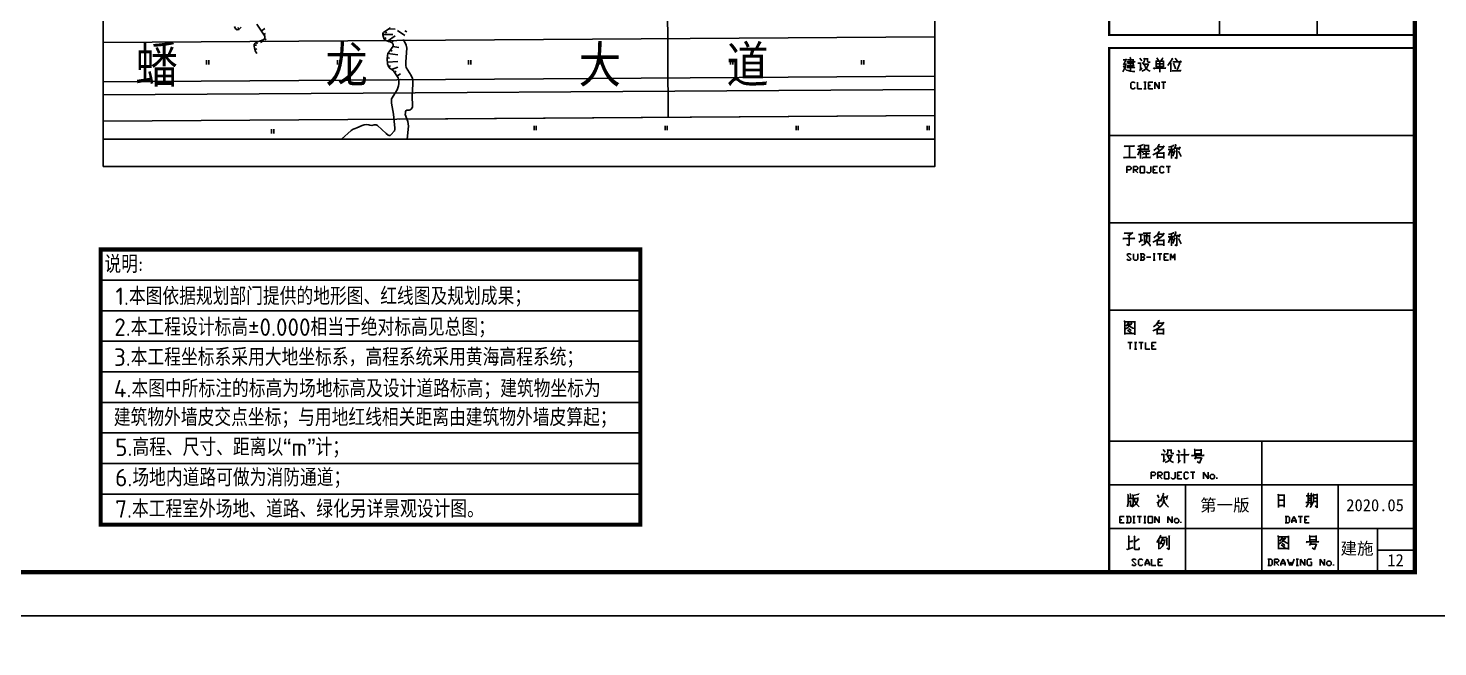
# Model space of a CAD drawing. Extents: x 5412679 to 5683609, y 301830 to 763830.
# Drawn here: x 5454221 to 5486504, y 679118 to 693284 of the extents above; entities that cross this region are included whole.
import ezdxf

# ---------------------------------------------------------------- set-up
doc = ezdxf.new("R2010")
doc.units = 0
doc.header["$LTSCALE"] = 1000
doc.header["$MEASUREMENT"] = 0
for name, color, linetype in [('$dl$', 255, 'Continuous'), ('1-新建道路', 30, 'Continuous'), ('AXIS', 3, 'Continuous'), ('DMTZ', 3, 'Continuous'), ('DXT', 252, 'Continuous'), ('GH1', 7, 'Continuous'), ('JZD', 1, 'Continuous'), ('PUB_TEXT', 7, 'Continuous'), ('PUB_TITLE', 4, 'Continuous'), ('ZBTZ', 3, 'Continuous'), ('图框', 7, 'Continuous'), ('轮廓', 3, 'Continuous')]:
    doc.layers.add(name, color=color, linetype=linetype)
doc.styles.add('H1', font='', dxfattribs={"width": 1.2})
doc.styles.add('TSSD_REIN', font='TSSDENG', dxfattribs={"width": 0.8, "bigfont": 'TSSDCHN'})
doc.styles.add('图签2', font='simhei.ttf', dxfattribs={"height": 1000})
doc.styles.get('H1').set_extended_font_data('SimSun')
doc.linetypes.add('10411', pattern='A,2,[150,AAA.SHX,S=1,R=0,X=0,Y=1],2,[151,AAA.SHX,S=1,R=0,X=0,Y=3],1e-11', length=4)

# ---------------------------------------------------------------- blocks, each defined once
blk = doc.blocks.new('sdg456sdhfdgh')
at = {"layer": 'PUB_TITLE'}
for p, q in [((3125733, 779521), (3125733, 772541)), ((3127970, 779521), (3127970, 772541)), ((3123530, 771952), (3123583, 771952)), ((3123600, 771973), (3123534, 771833)), ((3123607, 771903), (3123803, 771903)), ((3123628, 771948), (3123754, 771948)), ((3123681, 772008), (3123705, 771990)), ((3123691, 771997), (3123691, 771693)), ((3123705, 771990), (3123691, 771997)), ((3123754, 771969), (3123754, 771847)), ((3123754, 771948), (3123754, 771969)), ((3123789, 771917), (3123779, 771903)), ((3123803, 771903), (3123789, 771917)), ((3123908, 771990), (3123954, 771927)), ((3124010, 771913), (3123996, 771889)), ((3123999, 771990), (3124010, 771973)), ((3124010, 771973), (3124013, 771941)), ((3124013, 771941), (3124010, 771913)), ((3124013, 771973), (3124087, 771973)), ((3124087, 771990), (3124087, 771917)), ((3124087, 771973), (3124087, 771990)), ((3124087, 771917), (3124094, 771903)), ((3124094, 771903), (3124108, 771896)), ((3124108, 771896), (3124146, 771896)), ((3124272, 771938), (3124283, 771927)), ((3124283, 771927), (3124283, 771787)), ((3124290, 771920), (3124451, 771920)), ((3124300, 771994), (3124335, 771934)), ((3124367, 771917), (3124367, 771668)), ((3124433, 771987), (3124388, 771927)), ((3124426, 771997), (3124433, 771987)), ((3124451, 771931), (3124451, 771791)), ((3124650, 771969), (3124552, 771819)), ((3124640, 771987), (3124664, 771962)), ((3124664, 771962), (3124650, 771969)), ((3124664, 771903), (3124860, 771903)), ((3124717, 771987), (3124762, 771931)), ((3124769, 771941), (3124748, 771920)), ((3124762, 771931), (3124769, 771941)), ((3124843, 771924), (3124825, 771910)), ((3124860, 771903), (3124843, 771924)), ((3123544, 771721), (3123516, 771679)), ((3123534, 771833), (3123548, 771847)), ((3123537, 771812), (3123551, 771791)), ((3123558, 771749), (3123544, 771721)), ((3123548, 771847), (3123590, 771847)), ((3123551, 771791), (3123558, 771766)), ((3123569, 771777), (3123558, 771749)), ((3123558, 771766), (3123576, 771742)), ((3123579, 771801), (3123569, 771777)), ((3123576, 771742), (3123604, 771717)), ((3123586, 771826), (3123579, 771801)), ((3123590, 771864), (3123586, 771826)), ((3123590, 771847), (3123590, 771864)), ((3123604, 771717), (3123639, 771703)), ((3123607, 771773), (3123793, 771773)), ((3123621, 771815), (3123765, 771815)), ((3123754, 771864), (3123625, 771864)), ((3123639, 771703), (3123688, 771689)), ((3123688, 771689), (3123740, 771682)), ((3123740, 771682), (3123793, 771682)), ((3123761, 771829), (3123751, 771819)), ((3123754, 771847), (3123754, 771864)), ((3123768, 771819), (3123761, 771833)), ((3123765, 771833), (3123761, 771829)), ((3123782, 771791), (3123761, 771773)), ((3123765, 771815), (3123765, 771833)), ((3123793, 771773), (3123782, 771791)), ((3123863, 771875), (3123922, 771875)), ((3123901, 771707), (3123961, 771756)), ((3123922, 771728), (3123901, 771707)), ((3123922, 771885), (3123922, 771728)), ((3123922, 771875), (3123922, 771885)), ((3124006, 771714), (3123954, 771693)), ((3123996, 771889), (3123961, 771868)), ((3123985, 771854), (3124101, 771854)), ((3124006, 771840), (3124020, 771819)), ((3124041, 771738), (3124006, 771714)), ((3124020, 771819), (3124034, 771791)), ((3124034, 771791), (3124059, 771752)), ((3124069, 771773), (3124041, 771738)), ((3124059, 771752), (3124080, 771724)), ((3124090, 771822), (3124069, 771773)), ((3124080, 771724), (3124108, 771703)), ((3124108, 771868), (3124090, 771822)), ((3124101, 771854), (3124108, 771868)), ((3124108, 771703), (3124143, 771689)), ((3124220, 771756), (3124503, 771756)), ((3124230, 771742), (3124220, 771756)), ((3124244, 771752), (3124230, 771742)), ((3124283, 771798), (3124451, 771798)), ((3124286, 771857), (3124451, 771857)), ((3124493, 771766), (3124479, 771756)), ((3124503, 771756), (3124493, 771766)), ((3124619, 771885), (3124619, 771672)), ((3124650, 771700), (3124846, 771700)), ((3124682, 771878), (3124727, 771749)), ((3124727, 771759), (3124720, 771742)), ((3124727, 771749), (3124727, 771759)), ((3124822, 771868), (3124762, 771721)), ((3124801, 771882), (3124832, 771864)), ((3124832, 771864), (3124822, 771868)), ((3124843, 771714), (3124825, 771703)), ((3124846, 771700), (3124843, 771714)), ((3123703, 771414), (3123728, 771439)), ((3123703, 771314), (3123703, 771414)), ((3123728, 771289), (3123703, 771314)), ((3123728, 771439), (3123778, 771439)), ((3123778, 771289), (3123728, 771289)), ((3123778, 771439), (3123803, 771414)), ((3123803, 771314), (3123778, 771289)), ((3123853, 771439), (3123853, 771289)), ((3123853, 771289), (3123953, 771289)), ((3124003, 771439), (3124053, 771439)), ((3124003, 771289), (3124053, 771289)), ((3124028, 771439), (3124028, 771289)), ((3124103, 771439), (3124203, 771439)), ((3124103, 771289), (3124103, 771439)), ((3124103, 771364), (3124153, 771364)), ((3124103, 771289), (3124203, 771289)), ((3124253, 771439), (3124353, 771289)), ((3124253, 771289), (3124253, 771439)), ((3124353, 771289), (3124353, 771439)), ((3124403, 771439), (3124503, 771439)), ((3124453, 771439), (3124453, 771289)), ((3123207, 770221), (3130207, 770221)), ((3123550, 769974), (3123788, 769974)), ((3123567, 769956), (3123550, 769974)), ((3123581, 769974), (3123567, 769956)), ((3123672, 769974), (3123672, 769715)), ((3123672, 769970), (3123672, 769715)), ((3123774, 769988), (3123760, 769970)), ((3123788, 769974), (3123774, 769988)), ((3123977, 770002), (3123861, 769963)), ((3123924, 769984), (3123924, 769690)), ((3123970, 770016), (3123977, 770002)), ((3123998, 770012), (3124012, 769998)), ((3124012, 769998), (3124012, 769890)), ((3124012, 769988), (3124106, 769988)), ((3124103, 770005), (3124103, 769893)), ((3124320, 769960), (3124285, 769921)), ((3124351, 770012), (3124320, 769960)), ((3124344, 770023), (3124358, 770005)), ((3124358, 770005), (3124351, 770012)), ((3124463, 769981), (3124428, 769918)), ((3124446, 769956), (3124463, 769981)), ((3124677, 769984), (3124568, 769953)), ((3124631, 769970), (3124631, 769694)), ((3124677, 770002), (3124677, 769984)), ((3124736, 769988), (3124677, 769883)), ((3124722, 770016), (3124736, 769988)), ((3124831, 769960), (3124803, 769890)), ((3123536, 769715), (3123816, 769715)), ((3123546, 769701), (3123536, 769715)), ((3123564, 769711), (3123546, 769701)), ((3123802, 769729), (3123788, 769715)), ((3123816, 769715), (3123802, 769729)), ((3123861, 769904), (3123991, 769904)), ((3123865, 769886), (3123861, 769904)), ((3123914, 769897), (3123861, 769771)), ((3123949, 769876), (3123984, 769823)), ((3123973, 769711), (3124152, 769711)), ((3123980, 769694), (3123973, 769711)), ((3123987, 769799), (3124124, 769799)), ((3123994, 769778), (3123987, 769799)), ((3123991, 769862), (3124134, 769862)), ((3123998, 769841), (3123991, 769862)), ((3124015, 769907), (3124106, 769907)), ((3124050, 769858), (3124050, 769711)), ((3124110, 769813), (3124096, 769795)), ((3124120, 769876), (3124103, 769858)), ((3124124, 769799), (3124110, 769813)), ((3124134, 769862), (3124120, 769876)), ((3124138, 769725), (3124124, 769708)), ((3124152, 769711), (3124138, 769725)), ((3124299, 769820), (3124208, 769778)), ((3124285, 769921), (3124229, 769872)), ((3124362, 769865), (3124299, 769820)), ((3124302, 769830), (3124309, 769823)), ((3124309, 769823), (3124309, 769697)), ((3124309, 769718), (3124456, 769718)), ((3124309, 769697), (3124309, 769718)), ((3124313, 769925), (3124362, 769872)), ((3124456, 769813), (3124316, 769813)), ((3124327, 769956), (3124446, 769956)), ((3124428, 769918), (3124362, 769865)), ((3124456, 769834), (3124456, 769813)), ((3124456, 769694), (3124456, 769834)), ((3124456, 769718), (3124456, 769694)), ((3124558, 769897), (3124677, 769897)), ((3124610, 769890), (3124568, 769757)), ((3124638, 769872), (3124670, 769820)), ((3124712, 769865), (3124663, 769743)), ((3124698, 769928), (3124820, 769928)), ((3124701, 769872), (3124722, 769848)), ((3124757, 769690), (3124712, 769711)), ((3124757, 769928), (3124757, 769690)), ((3124792, 769862), (3124855, 769739)), ((3123613, 769510), (3123688, 769510)), ((3123613, 769360), (3123613, 769510)), ((3123688, 769435), (3123613, 769435)), ((3123688, 769510), (3123713, 769485)), ((3123713, 769460), (3123688, 769435)), ((3123713, 769485), (3123713, 769460)), ((3123763, 769510), (3123838, 769510)), ((3123763, 769360), (3123763, 769510)), ((3123838, 769435), (3123763, 769435)), ((3123788, 769435), (3123863, 769360)), ((3123838, 769510), (3123863, 769485)), ((3123863, 769460), (3123838, 769435)), ((3123863, 769485), (3123863, 769460)), ((3123913, 769510), (3124013, 769510)), ((3123913, 769360), (3123913, 769510)), ((3124013, 769360), (3123913, 769360)), ((3124013, 769510), (3124013, 769360)), ((3124063, 769385), (3124088, 769360)), ((3124088, 769360), (3124138, 769360)), ((3124138, 769360), (3124163, 769385)), ((3124163, 769385), (3124163, 769510)), ((3124213, 769510), (3124313, 769510)), ((3124213, 769360), (3124213, 769510)), ((3124213, 769435), (3124263, 769435)), ((3124213, 769360), (3124313, 769360)), ((3124363, 769485), (3124388, 769510)), ((3124363, 769385), (3124363, 769485)), ((3124388, 769360), (3124363, 769385)), ((3124388, 769510), (3124438, 769510)), ((3124438, 769360), (3124388, 769360)), ((3124438, 769510), (3124463, 769485)), ((3124463, 769385), (3124438, 769360)), ((3124513, 769510), (3124613, 769510)), ((3124563, 769510), (3124563, 769360)), ((3123207, 768221), (3130207, 768221)), ((3124344, 768023), (3124358, 768005)), ((3123518, 767858), (3123795, 767858)), ((3123532, 767848), (3123518, 767858)), ((3123550, 767862), (3123532, 767848)), ((3123553, 767981), (3123735, 767981)), ((3123564, 767970), (3123553, 767981)), ((3123574, 767981), (3123564, 767970)), ((3123662, 767697), (3123606, 767722)), ((3123637, 767935), (3123662, 767925)), ((3123662, 767925), (3123637, 767935)), ((3123749, 767995), (3123662, 767925)), ((3123662, 767925), (3123662, 767697)), ((3123735, 767981), (3123749, 767995)), ((3123781, 767876), (3123767, 767862)), ((3123795, 767858), (3123781, 767876)), ((3123879, 767949), (3123980, 767949)), ((3123889, 767778), (3123977, 767830)), ((3123928, 767802), (3123889, 767778)), ((3123928, 767949), (3123928, 767802)), ((3123980, 767949), (3123928, 767949)), ((3124015, 767732), (3123949, 767697)), ((3123987, 767981), (3124155, 767981)), ((3123994, 767946), (3124012, 767935)), ((3124012, 767935), (3124012, 767771)), ((3124012, 767921), (3124131, 767921)), ((3124012, 767771), (3124012, 767921)), ((3124047, 767771), (3124015, 767732)), ((3124064, 767813), (3124047, 767771)), ((3124082, 767977), (3124054, 767939)), ((3124054, 767897), (3124085, 767886)), ((3124071, 767893), (3124064, 767813)), ((3124085, 767886), (3124071, 767893)), ((3124071, 767795), (3124145, 767704)), ((3124141, 767995), (3124131, 767981)), ((3124131, 767946), (3124131, 767778)), ((3124131, 767921), (3124131, 767946)), ((3124155, 767981), (3124141, 767995)), ((3124148, 767715), (3124145, 767687)), ((3124145, 767704), (3124148, 767715)), ((3124299, 767820), (3124208, 767778)), ((3124285, 767921), (3124229, 767872)), ((3124320, 767960), (3124285, 767921)), ((3124362, 767865), (3124299, 767820)), ((3124302, 767830), (3124309, 767823)), ((3124309, 767823), (3124309, 767697)), ((3124309, 767718), (3124456, 767718)), ((3124309, 767697), (3124309, 767718)), ((3124313, 767925), (3124362, 767872)), ((3124456, 767813), (3124316, 767813)), ((3124351, 768012), (3124320, 767960)), ((3124327, 767956), (3124446, 767956)), ((3124358, 768005), (3124351, 768012)), ((3124428, 767918), (3124362, 767865)), ((3124463, 767981), (3124428, 767918)), ((3124446, 767956), (3124463, 767981)), ((3124456, 767834), (3124456, 767813)), ((3124456, 767694), (3124456, 767834)), ((3124456, 767718), (3124456, 767694)), ((3124558, 767897), (3124677, 767897)), ((3124677, 767984), (3124568, 767953)), ((3124610, 767890), (3124568, 767757)), ((3124631, 767970), (3124631, 767694)), ((3124638, 767872), (3124670, 767820)), ((3124712, 767865), (3124663, 767743)), ((3124677, 768002), (3124677, 767984)), ((3124736, 767988), (3124677, 767883)), ((3124698, 767928), (3124820, 767928)), ((3124701, 767872), (3124722, 767848)), ((3124757, 767690), (3124712, 767711)), ((3124722, 768016), (3124736, 767988)), ((3124757, 767928), (3124757, 767690)), ((3124792, 767862), (3124855, 767739)), ((3124831, 767960), (3124803, 767890)), ((3123613, 767485), (3123638, 767510)), ((3123713, 767385), (3123613, 767485)), ((3123613, 767385), (3123638, 767360)), ((3123638, 767510), (3123688, 767510)), ((3123688, 767510), (3123713, 767485)), ((3123688, 767360), (3123713, 767385)), ((3123763, 767510), (3123763, 767385)), ((3123763, 767385), (3123788, 767360)), ((3123838, 767360), (3123863, 767385)), ((3123863, 767385), (3123863, 767510)), ((3123988, 767510), (3123913, 767510)), ((3123938, 767510), (3123938, 767360)), ((3123988, 767435), (3123938, 767435)), ((3124013, 767485), (3123988, 767510)), ((3123988, 767435), (3124013, 767460)), ((3124013, 767410), (3123988, 767435)), ((3123988, 767360), (3124013, 767385)), ((3124013, 767460), (3124013, 767485)), ((3124013, 767385), (3124013, 767410)), ((3124063, 767435), (3124163, 767435)), ((3124213, 767510), (3124263, 767510)), ((3124238, 767510), (3124238, 767360)), ((3124313, 767510), (3124413, 767510)), ((3124363, 767510), (3124363, 767360)), ((3124463, 767510), (3124563, 767510)), ((3124463, 767360), (3124463, 767510)), ((3124463, 767435), (3124513, 767435)), ((3124613, 767510), (3124663, 767410)), ((3124613, 767360), (3124613, 767510)), ((3124663, 767410), (3124713, 767510)), ((3124713, 767510), (3124713, 767360)), ((3123638, 767360), (3123688, 767360)), ((3123788, 767360), (3123838, 767360)), ((3123913, 767360), (3123988, 767360)), ((3124213, 767360), (3124263, 767360)), ((3124463, 767360), (3124563, 767360)), ((3123207, 766221), (3130207, 766221)), ((3123541, 765973), (3123562, 765959)), ((3123562, 765959), (3123562, 765661)), ((3123790, 765948), (3123562, 765948)), ((3123625, 765815), (3123580, 765787)), ((3123646, 765927), (3123594, 765850)), ((3123622, 765763), (3123706, 765700)), ((3123657, 765847), (3123625, 765815)), ((3123629, 765885), (3123664, 765854)), ((3123636, 765934), (3123653, 765920)), ((3123636, 765899), (3123706, 765899)), ((3123653, 765920), (3123646, 765927)), ((3123646, 765801), (3123702, 765756)), ((3123695, 765882), (3123657, 765847)), ((3123664, 765854), (3123709, 765829)), ((3123727, 765924), (3123695, 765882)), ((3123706, 765763), (3123695, 765745)), ((3123702, 765756), (3123706, 765763)), ((3123706, 765899), (3123727, 765924)), ((3123709, 765829), (3123748, 765808)), ((3123748, 765808), (3123783, 765798)), ((3123790, 765969), (3123790, 765948)), ((3123790, 765654), (3123790, 765969)), ((3124294, 765784), (3124203, 765742)), ((3124280, 765885), (3124224, 765836)), ((3124315, 765924), (3124280, 765885)), ((3124357, 765829), (3124294, 765784)), ((3124297, 765794), (3124304, 765787)), ((3124304, 765787), (3124304, 765661)), ((3124308, 765889), (3124357, 765836)), ((3124451, 765777), (3124311, 765777)), ((3124346, 765976), (3124315, 765924)), ((3124322, 765920), (3124441, 765920)), ((3124339, 765987), (3124353, 765969)), ((3124353, 765969), (3124346, 765976)), ((3124423, 765882), (3124357, 765829)), ((3124458, 765945), (3124423, 765882)), ((3124441, 765920), (3124458, 765945)), ((3124451, 765798), (3124451, 765777)), ((3124451, 765658), (3124451, 765798)), ((3123562, 765682), (3123790, 765682)), ((3123562, 765661), (3123562, 765682)), ((3123636, 765474), (3123736, 765474)), ((3123686, 765474), (3123686, 765324)), ((3123713, 765710), (3123699, 765693)), ((3123706, 765700), (3123713, 765710)), ((3123786, 765474), (3123836, 765474)), ((3123790, 765682), (3123790, 765654)), ((3123811, 765474), (3123811, 765324)), ((3123886, 765474), (3123986, 765474)), ((3123936, 765474), (3123936, 765324)), ((3124036, 765474), (3124036, 765324)), ((3124186, 765474), (3124286, 765474)), ((3124186, 765324), (3124186, 765474)), ((3124304, 765682), (3124451, 765682)), ((3124304, 765661), (3124304, 765682)), ((3124451, 765682), (3124451, 765658)), ((3123786, 765324), (3123836, 765324)), ((3124036, 765324), (3124136, 765324)), ((3124186, 765399), (3124236, 765399)), ((3124186, 765324), (3124286, 765324)), ((3123207, 763221), (3130207, 763221)), ((3126706, 763221), (3126706, 760221)), ((3124400, 762914), (3124460, 762914)), ((3124446, 763029), (3124491, 762966)), ((3124460, 762924), (3124460, 762767)), ((3124460, 762914), (3124460, 762924)), ((3124533, 762928), (3124498, 762907)), ((3124523, 762893), (3124638, 762893)), ((3124547, 762952), (3124533, 762928)), ((3124537, 763029), (3124547, 763012)), ((3124544, 762879), (3124558, 762858)), ((3124547, 763012), (3124551, 762980)), ((3124551, 762980), (3124547, 762952)), ((3124551, 763012), (3124624, 763012)), ((3124558, 762858), (3124572, 762830)), ((3124628, 762861), (3124607, 762812)), ((3124624, 763029), (3124624, 762956)), ((3124624, 763012), (3124624, 763029)), ((3124624, 762956), (3124631, 762942)), ((3124645, 762907), (3124628, 762861)), ((3124631, 762942), (3124645, 762935)), ((3124638, 762893), (3124645, 762907)), ((3124645, 762935), (3124684, 762935)), ((3124750, 762903), (3124799, 762903)), ((3124785, 763012), (3124817, 762956)), ((3124799, 762928), (3124799, 762735)), ((3124799, 762903), (3124799, 762928)), ((3124824, 762966), (3124803, 762977)), ((3124817, 762956), (3124824, 762966)), ((3124838, 762903), (3125030, 762903)), ((3124915, 763040), (3124943, 763015)), ((3124932, 763029), (3124932, 762714)), ((3124943, 763015), (3124932, 763029)), ((3125020, 762921), (3125009, 762903)), ((3125030, 762903), (3125020, 762921)), ((3125090, 762886), (3125380, 762886)), ((3125107, 762872), (3125090, 762886)), ((3125114, 762882), (3125107, 762872)), ((3125156, 763036), (3125170, 763026)), ((3125167, 763008), (3125310, 763008)), ((3125167, 762931), (3125310, 762931)), ((3125202, 762882), (3125167, 762805)), ((3125170, 763026), (3125170, 762910)), ((3125314, 763033), (3125314, 762907)), ((3125363, 762896), (3125345, 762882)), ((3125380, 762886), (3125363, 762896)), ((3124439, 762746), (3124498, 762795)), ((3124460, 762767), (3124439, 762746)), ((3124544, 762753), (3124491, 762732)), ((3124579, 762777), (3124544, 762753)), ((3124572, 762830), (3124596, 762791)), ((3124607, 762812), (3124579, 762777)), ((3124596, 762791), (3124617, 762763)), ((3124617, 762763), (3124645, 762742)), ((3124645, 762742), (3124680, 762728)), ((3124775, 762714), (3124841, 762777)), ((3125177, 762833), (3125314, 762833)), ((3125275, 762714), (3125223, 762753)), ((3125328, 762844), (3125275, 762714)), ((3123207, 762221), (3130207, 762221)), ((3124170, 762507), (3124245, 762507)), ((3124170, 762357), (3124170, 762507)), ((3124245, 762432), (3124170, 762432)), ((3124245, 762507), (3124270, 762482)), ((3124270, 762457), (3124245, 762432)), ((3124270, 762482), (3124270, 762457)), ((3124320, 762507), (3124395, 762507)), ((3124320, 762357), (3124320, 762507)), ((3124395, 762432), (3124320, 762432)), ((3124345, 762432), (3124420, 762357)), ((3124395, 762507), (3124420, 762482)), ((3124420, 762457), (3124395, 762432)), ((3124420, 762482), (3124420, 762457)), ((3124470, 762507), (3124570, 762507)), ((3124470, 762357), (3124470, 762507)), ((3124570, 762357), (3124470, 762357)), ((3124570, 762507), (3124570, 762357)), ((3124620, 762382), (3124645, 762357)), ((3124645, 762357), (3124695, 762357)), ((3124695, 762357), (3124720, 762382)), ((3124720, 762382), (3124720, 762507)), ((3124770, 762507), (3124870, 762507)), ((3124770, 762357), (3124770, 762507)), ((3124770, 762432), (3124820, 762432)), ((3124770, 762357), (3124870, 762357)), ((3124920, 762482), (3124945, 762507)), ((3124920, 762382), (3124920, 762482)), ((3124945, 762357), (3124920, 762382)), ((3124945, 762507), (3124995, 762507)), ((3124995, 762357), (3124945, 762357)), ((3124956, 762221), (3124956, 760221)), ((3124995, 762507), (3125020, 762482)), ((3125020, 762382), (3124995, 762357)), ((3125070, 762507), (3125170, 762507)), ((3125120, 762507), (3125120, 762357)), ((3125370, 762507), (3125470, 762357)), ((3125370, 762357), (3125370, 762507)), ((3125470, 762357), (3125470, 762507)), ((3125520, 762432), (3125545, 762457)), ((3125520, 762382), (3125520, 762432)), ((3125545, 762357), (3125520, 762382)), ((3125545, 762457), (3125595, 762457)), ((3125595, 762357), (3125545, 762357)), ((3125595, 762457), (3125620, 762432)), ((3125620, 762382), (3125595, 762357)), ((3125620, 762432), (3125620, 762382)), ((3125670, 762357), (3125670, 762382)), ((3128448, 762221), (3128448, 760221)), ((3123626, 762006), (3123640, 761985)), ((3123640, 761985), (3123640, 761785)), ((3123640, 761901), (3123734, 761901)), ((3123678, 762023), (3123692, 762006)), ((3123692, 762006), (3123692, 761901)), ((3123755, 761974), (3123734, 761992)), ((3123885, 762006), (3123755, 761974)), ((3123759, 761978), (3123759, 761789)), ((3123762, 761908), (3123864, 761908)), ((3123776, 761897), (3123783, 761880)), ((3123864, 761925), (3123860, 761897)), ((3123860, 761897), (3123860, 761869)), ((3123881, 762023), (3123885, 762006)), ((3124315, 761988), (3124347, 761922)), ((3124448, 762006), (3124378, 761838)), ((3124417, 761932), (3124532, 761932)), ((3124441, 762027), (3124448, 762006)), ((3124452, 761925), (3124459, 761911)), ((3124459, 761911), (3124452, 761869)), ((3124543, 761971), (3124518, 761883)), ((3127068, 762002), (3127082, 761981)), ((3127082, 761981), (3127082, 761701)), ((3127086, 761978), (3127086, 761869)), ((3127215, 761978), (3127086, 761978)), ((3127215, 761995), (3127215, 761978)), ((3127215, 761705), (3127215, 761995)), ((3127716, 761967), (3127866, 761967)), ((3127831, 761967), (3127716, 761967)), ((3127758, 762027), (3127779, 762009)), ((3127831, 761911), (3127761, 761911)), ((3127765, 762020), (3127765, 761817)), ((3127779, 762009), (3127765, 762020)), ((3127828, 762027), (3127845, 762009)), ((3127831, 762020), (3127831, 761967)), ((3127831, 761817), (3127831, 762020)), ((3127831, 761967), (3127831, 761911)), ((3127866, 761967), (3127831, 761967)), ((3127877, 762013), (3127884, 761995)), ((3127884, 761995), (3127884, 761838)), ((3127884, 761992), (3127971, 761992)), ((3127891, 761915), (3127968, 761915)), ((3127971, 761915), (3127891, 761915)), ((3127968, 761915), (3127968, 761838)), ((3127971, 762009), (3127971, 761694)), ((3127971, 761992), (3127971, 762009)), ((3127971, 761694), (3127971, 761915)), ((3123629, 761733), (3123622, 761712)), ((3123636, 761754), (3123629, 761733)), ((3123640, 761785), (3123636, 761768)), ((3123636, 761768), (3123636, 761754)), ((3123643, 761838), (3123696, 761838)), ((3123696, 761859), (3123696, 761722)), ((3123748, 761771), (3123706, 761715)), ((3123755, 761726), (3123724, 761712)), ((3123759, 761789), (3123748, 761771)), ((3123780, 761743), (3123755, 761726)), ((3123797, 761757), (3123780, 761743)), ((3123783, 761880), (3123787, 761855)), ((3123787, 761855), (3123794, 761838)), ((3123794, 761838), (3123811, 761810)), ((3123815, 761775), (3123797, 761757)), ((3123811, 761810), (3123825, 761789)), ((3123829, 761796), (3123815, 761775)), ((3123825, 761789), (3123843, 761768)), ((3123839, 761817), (3123829, 761796)), ((3123850, 761834), (3123839, 761817)), ((3123843, 761768), (3123857, 761750)), ((3123857, 761848), (3123850, 761834)), ((3123860, 761869), (3123857, 761848)), ((3123857, 761750), (3123874, 761733)), ((3123874, 761733), (3123895, 761712)), ((3124301, 761820), (3124329, 761792)), ((3124329, 761792), (3124361, 761883)), ((3124329, 761792), (3124333, 761719)), ((3124396, 761736), (3124357, 761708)), ((3124410, 761750), (3124396, 761736)), ((3124420, 761764), (3124410, 761750)), ((3124431, 761782), (3124420, 761764)), ((3124441, 761799), (3124431, 761782)), ((3124445, 761820), (3124441, 761799)), ((3124452, 761845), (3124445, 761820)), ((3124452, 761869), (3124452, 761845)), ((3124455, 761876), (3124462, 761859)), ((3124462, 761859), (3124469, 761841)), ((3124469, 761841), (3124476, 761824)), ((3124476, 761824), (3124483, 761806)), ((3124483, 761806), (3124490, 761789)), ((3124490, 761789), (3124501, 761775)), ((3124501, 761775), (3124515, 761757)), ((3124515, 761757), (3124525, 761743)), ((3124525, 761743), (3124543, 761729)), ((3124543, 761729), (3124567, 761708)), ((3127082, 761747), (3127215, 761747)), ((3127082, 761701), (3127082, 761747)), ((3127086, 761869), (3127219, 761869)), ((3127215, 761747), (3127215, 761705)), ((3127712, 761817), (3127873, 761817)), ((3127765, 761817), (3127712, 761817)), ((3127768, 761789), (3127719, 761705)), ((3127758, 761869), (3127831, 761869)), ((3127831, 761726), (3127810, 761701)), ((3127817, 761792), (3127838, 761750)), ((3127873, 761817), (3127831, 761817)), ((3127849, 761761), (3127831, 761726)), ((3127873, 761803), (3127849, 761761)), ((3127884, 761838), (3127873, 761803)), ((3127968, 761838), (3127891, 761838)), ((3127926, 761736), (3127971, 761701)), ((3123449, 761494), (3123549, 761494)), ((3123449, 761344), (3123449, 761494)), ((3123449, 761419), (3123499, 761419)), ((3123449, 761344), (3123549, 761344)), ((3123674, 761494), (3123599, 761494)), ((3123599, 761344), (3123674, 761344)), ((3123624, 761494), (3123624, 761344)), ((3123699, 761469), (3123674, 761494)), ((3123674, 761344), (3123699, 761369)), ((3123699, 761369), (3123699, 761469)), ((3123749, 761494), (3123799, 761494)), ((3123749, 761344), (3123799, 761344)), ((3123774, 761494), (3123774, 761344)), ((3123849, 761494), (3123949, 761494)), ((3123899, 761494), (3123899, 761344)), ((3123999, 761494), (3124049, 761494)), ((3123999, 761344), (3124049, 761344)), ((3124024, 761494), (3124024, 761344)), ((3124099, 761494), (3124199, 761494)), ((3124099, 761344), (3124099, 761494)), ((3124199, 761344), (3124099, 761344)), ((3124199, 761494), (3124199, 761344)), ((3124249, 761494), (3124349, 761344)), ((3124249, 761344), (3124249, 761494)), ((3124349, 761344), (3124349, 761494)), ((3124549, 761494), (3124649, 761344)), ((3124549, 761344), (3124549, 761494)), ((3124649, 761344), (3124649, 761494)), ((3124699, 761419), (3124724, 761444)), ((3124699, 761369), (3124699, 761419)), ((3124724, 761344), (3124699, 761369)), ((3124724, 761444), (3124774, 761444)), ((3124774, 761344), (3124724, 761344)), ((3124774, 761444), (3124799, 761419)), ((3124799, 761369), (3124774, 761344)), ((3124799, 761419), (3124799, 761369)), ((3124849, 761344), (3124849, 761369)), ((3127311, 761494), (3127236, 761494)), ((3127236, 761344), (3127311, 761344)), ((3127261, 761494), (3127261, 761344)), ((3127336, 761469), (3127311, 761494)), ((3127311, 761344), (3127336, 761369)), ((3127336, 761369), (3127336, 761469)), ((3127386, 761394), (3127436, 761494)), ((3127386, 761394), (3127486, 761394)), ((3127386, 761344), (3127386, 761394)), ((3127436, 761494), (3127486, 761394)), ((3127486, 761394), (3127486, 761344)), ((3127536, 761494), (3127636, 761494)), ((3127586, 761494), (3127586, 761344)), ((3127686, 761494), (3127786, 761494)), ((3127686, 761344), (3127686, 761494)), ((3127686, 761419), (3127736, 761419)), ((3127686, 761344), (3127786, 761344)), ((3123207, 761221), (3130207, 761221)), ((3123641, 761049), (3123669, 761028)), ((3123655, 761035), (3123655, 760745)), ((3123655, 760920), (3123739, 760920)), ((3123732, 760941), (3123711, 760920)), ((3123739, 760920), (3123732, 760941)), ((3123767, 761046), (3123798, 761028)), ((3123788, 761035), (3123788, 760752)), ((3123882, 760972), (3123788, 760916)), ((3123875, 760986), (3123886, 760958)), ((3124383, 761046), (3124299, 760895)), ((3124344, 760972), (3124344, 760741)), ((3124372, 761063), (3124393, 761039)), ((3124439, 761011), (3124372, 760857)), ((3124372, 760857), (3124414, 760948)), ((3124393, 761039), (3124383, 761046)), ((3124390, 761014), (3124516, 761014)), ((3124414, 760948), (3124477, 760948)), ((3124481, 760965), (3124470, 760906)), ((3124502, 761028), (3124491, 761014)), ((3124516, 761014), (3124502, 761028)), ((3124523, 760997), (3124540, 760983)), ((3124530, 760986), (3124530, 760829)), ((3124540, 760983), (3124530, 760986)), ((3124565, 761053), (3124593, 761035)), ((3124579, 761042), (3124579, 760734)), ((3124593, 761035), (3124579, 761042)), ((3127062, 761053), (3127083, 761039)), ((3127083, 761039), (3127083, 760741)), ((3127311, 761028), (3127083, 761028)), ((3127167, 761007), (3127115, 760930)), ((3127178, 760927), (3127146, 760895)), ((3127150, 760965), (3127185, 760934)), ((3127157, 761014), (3127174, 761000)), ((3127157, 760979), (3127227, 760979)), ((3127174, 761000), (3127167, 761007)), ((3127216, 760962), (3127178, 760927)), ((3127185, 760934), (3127230, 760909)), ((3127248, 761004), (3127216, 760962)), ((3127227, 760979), (3127248, 761004)), ((3127311, 761049), (3127311, 761028)), ((3127311, 760734), (3127311, 761049)), ((3127787, 761060), (3127801, 761049)), ((3127797, 761032), (3127941, 761032)), ((3127797, 760955), (3127941, 760955)), ((3127801, 761049), (3127801, 760934)), ((3127944, 761056), (3127944, 760930)), ((3127993, 760920), (3127976, 760906)), ((3128011, 760909), (3127993, 760920)), ((3129355, 761221), (3129355, 760221)), ((3123606, 760755), (3123627, 760731)), ((3123620, 760734), (3123756, 760780)), ((3123788, 760752), (3123788, 760745)), ((3123788, 760745), (3123802, 760738)), ((3123802, 760738), (3123896, 760738)), ((3123896, 760738), (3123896, 760780)), ((3124397, 760780), (3124365, 760755)), ((3124390, 760899), (3124446, 760850)), ((3124421, 760804), (3124397, 760780)), ((3124442, 760839), (3124421, 760804)), ((3124456, 760871), (3124442, 760839)), ((3124470, 760906), (3124456, 760871)), ((3124579, 760734), (3124526, 760769)), ((3127083, 760762), (3127311, 760762)), ((3127083, 760741), (3127083, 760762)), ((3127146, 760895), (3127101, 760867)), ((3127143, 760843), (3127227, 760780)), ((3127167, 760881), (3127223, 760836)), ((3127227, 760843), (3127216, 760825)), ((3127234, 760790), (3127220, 760773)), ((3127223, 760836), (3127227, 760843)), ((3127227, 760780), (3127234, 760790)), ((3127230, 760909), (3127269, 760888)), ((3127269, 760888), (3127304, 760878)), ((3127311, 760762), (3127311, 760734)), ((3127720, 760909), (3128011, 760909)), ((3127738, 760895), (3127720, 760909)), ((3127745, 760906), (3127738, 760895)), ((3127832, 760906), (3127797, 760829)), ((3127808, 760857), (3127944, 760857)), ((3127906, 760738), (3127853, 760776)), ((3127958, 760867), (3127906, 760738)), ((3129355, 760721), (3130207, 760721)), ((3123728, 760494), (3123753, 760519)), ((3123828, 760394), (3123728, 760494)), ((3123728, 760394), (3123753, 760369)), ((3123753, 760519), (3123803, 760519)), ((3123753, 760369), (3123803, 760369)), ((3123803, 760519), (3123828, 760494)), ((3123803, 760369), (3123828, 760394)), ((3123878, 760494), (3123903, 760519)), ((3123878, 760394), (3123878, 760494)), ((3123903, 760369), (3123878, 760394)), ((3123903, 760519), (3123953, 760519)), ((3123953, 760369), (3123903, 760369)), ((3123953, 760519), (3123978, 760494)), ((3123978, 760394), (3123953, 760369)), ((3124028, 760419), (3124078, 760519)), ((3124028, 760419), (3124128, 760419)), ((3124028, 760369), (3124028, 760419)), ((3124078, 760519), (3124128, 760419)), ((3124128, 760419), (3124128, 760369)), ((3124178, 760519), (3124178, 760369)), ((3124178, 760369), (3124278, 760369)), ((3124328, 760519), (3124428, 760519)), ((3124328, 760369), (3124328, 760519)), ((3124328, 760444), (3124378, 760444)), ((3124328, 760369), (3124428, 760369)), ((3126915, 760519), (3126840, 760519)), ((3126840, 760369), (3126915, 760369)), ((3126865, 760519), (3126865, 760369)), ((3126940, 760494), (3126915, 760519)), ((3126915, 760369), (3126940, 760394)), ((3126940, 760394), (3126940, 760494)), ((3126990, 760519), (3127065, 760519)), ((3126990, 760369), (3126990, 760519)), ((3127065, 760444), (3126990, 760444)), ((3127015, 760444), (3127090, 760369)), ((3127065, 760519), (3127090, 760494)), ((3127090, 760469), (3127065, 760444)), ((3127090, 760494), (3127090, 760469)), ((3127140, 760419), (3127190, 760519)), ((3127140, 760419), (3127240, 760419)), ((3127140, 760369), (3127140, 760419)), ((3127190, 760519), (3127240, 760419)), ((3127240, 760419), (3127240, 760369)), ((3127290, 760519), (3127340, 760369)), ((3127340, 760369), (3127365, 760444)), ((3127365, 760444), (3127390, 760369)), ((3127390, 760369), (3127440, 760519)), ((3127490, 760519), (3127540, 760519)), ((3127490, 760369), (3127540, 760369)), ((3127515, 760519), (3127515, 760369)), ((3127590, 760519), (3127690, 760369)), ((3127590, 760369), (3127590, 760519)), ((3127690, 760369), (3127690, 760519)), ((3127740, 760494), (3127765, 760519)), ((3127740, 760394), (3127740, 760494)), ((3127765, 760369), (3127740, 760394)), ((3127765, 760519), (3127840, 760519)), ((3127840, 760369), (3127765, 760369)), ((3127815, 760444), (3127840, 760444)), ((3127840, 760444), (3127840, 760369)), ((3128040, 760519), (3128140, 760369)), ((3128040, 760369), (3128040, 760519)), ((3128140, 760369), (3128140, 760519)), ((3128190, 760444), (3128215, 760469)), ((3128190, 760394), (3128190, 760444)), ((3128215, 760369), (3128190, 760394)), ((3128215, 760469), (3128265, 760469)), ((3128265, 760369), (3128215, 760369)), ((3128265, 760469), (3128290, 760444)), ((3128290, 760394), (3128265, 760369)), ((3128290, 760444), (3128290, 760394)), ((3128340, 760369), (3128340, 760394))]:
    blk.add_line(p, q, dxfattribs=at)
at = {"layer": 'PUB_TITLE', "const_width": 50}
for points in [[(3123207, 779521), (3130207, 779521), (3130207, 772521), (3123207, 772521)], [(3123207, 760221), (3123207, 772221), (3130207, 772221), (3130207, 760221)]]:
    blk.add_lwpolyline(points, close=True, dxfattribs=at)
at = {"layer": 'PUB_TITLE', "style": '图签2'}
for s, p in [('第一版', (3125289, 761614)), ('2020.05', (3128637, 761614)), ('建施', (3128505, 760623)), ('12', (3129577, 760355))]:
    blk.add_text(s, height=276.9, dxfattribs=at).set_placement(p)
blk = doc.blocks.new('gc121')
for p, q in [((-0.5, -1), (-0.5, 1)), ((0.5, -1), (0.5, 1))]:
    blk.add_line(p, q)
blk = doc.blocks.new('HTBTJRT')
at = {"color": 30, "ltscale": 0.01}
blk.add_lwpolyline([(458454.2, 3458552.66), (458644.66, 3458552.66), (458644.66, 3458849.38), (458454.2, 3458849.38)], close=True, dxfattribs=at)
at = {"layer": '1-新建道路', "linetype": 'Continuous', "flags": 128}
blk.add_lwpolyline([(458454.2, 3458558.96), (458644.66, 3458558.96)], dxfattribs=at)
at = {"layer": 'AXIS', "ltscale": 5}
for p, q in [((458454.2, 3458581.07), (458644.66, 3458582.36)), ((458454.2, 3458563.07), (458644.66, 3458564.36))]:
    blk.add_line(p, q, dxfattribs=at)
at = {"layer": 'AXIS', "color": 4, "ltscale": 5}
for p, q in [((458454.2, 3458572.07), (458644.66, 3458573.36)), ((458454.2, 3458569.07), (458644.66, 3458570.36))]:
    blk.add_line(p, q, dxfattribs=at)
at = {"layer": 'DMTZ', "linetype": 'Continuous'}
for p, q in [((458490.43, 3458583.71), (458491.25, 3458584.26)), ((458490.98, 3458582.88), (458491.4, 3458583.16)), ((458518.3, 3458582.91), (458520.59, 3458582.91)), ((458518.84, 3458583.65), (458519.13, 3458583.24)), ((458519.37, 3458581.41), (458521.11, 3458582.64)), ((458519.66, 3458584.23), (458521.13, 3458584.11)), ((458523.33, 3458582.66), (458521.63, 3458583.82)), ((458523.77, 3458583.55), (458523.32, 3458583.75)), ((458488.81, 3458580.47), (458489.31, 3458580.47)), ((458488.97, 3458579.49), (458489.45, 3458579.64)), ((458489.37, 3458581.23), (458489.51, 3458580.75)), ((458490.33, 3458581.51), (458490.47, 3458581.03)), ((458491.18, 3458581.98), (458491.58, 3458581.67)), ((458518.55, 3458581.95), (458519.02, 3458582.12)), ((458520.01, 3458579.38), (458520.42, 3458579.09)), ((458520.31, 3458581.09), (458520.67, 3458581.42)), ((458520.6, 3458580.19), (458521.97, 3458579.93)), ((458519.29, 3458577.57), (458519.79, 3458577.52)), ((458519.31, 3458576.57), (458521.67, 3458576.77)), ((458519.45, 3458578.56), (458521.68, 3458578.24)), ((458519.53, 3458575.61), (458520.01, 3458575.76)), ((458520.24, 3458574.92), (458521.67, 3458575.46)), ((458520.94, 3458574.23), (458521.36, 3458574.51)), ((458521.5, 3458573.4), (458522.29, 3458573.93)), ((458521.89, 3458572.5), (458522.38, 3458572.58))]:
    blk.add_line(p, q, dxfattribs=at)
at = {"layer": 'DMTZ', "linetype": '10411', "flags": 128}
blk.add_lwpolyline([(458523.85, 3458558.96), (458524.13, 3458561.96), (458524.07, 3458562.44), (458523.97, 3458563.01), (458523.38, 3458564.6), (458523.43, 3458564.95), (458523.44, 3458565.25), (458523.59, 3458565.49), (458523.73, 3458565.59), (458524.01, 3458565.59), (458524.3, 3458565.59), (458524.55, 3458565.67), (458524.79, 3458565.85), (458525.05, 3458566.28), (458524.97, 3458569.12), (458525.17, 3458571.46), (458525.14, 3458572.19), (458525.08, 3458572.85), (458524.75, 3458573.5), (458523.59, 3458575.36), (458523.52, 3458575.82), (458523.55, 3458576.66), (458523.8, 3458579.78), (458523.62, 3458580.46), (458523.29, 3458581.13), (458523.1, 3458581.46), (458523.01, 3458581.75)], dxfattribs=at)
at = {"layer": 'DXT', "color": 252, "linetype": 'Continuous'}
blk.add_line((458485.23, 3458584.05), (458485.17, 3458584.54), dxfattribs=at)
at = {"layer": 'DXT', "color": 252, "linetype": 'Continuous', "elevation": 19.62, "flags": 128}
for points in [[(458484.28, 3458584.76), (458484.56, 3458584.25), (458484.92, 3458584.01), (458485.33, 3458584.06), (458485.82, 3458584.6)], [(458489.39, 3458585.27), (458491.22, 3458582.53), (458491.27, 3458582.3), (458491.24, 3458582.05), (458491.04, 3458581.79), (458490.47, 3458581.55), (458489.23, 3458581.19), (458489.03, 3458580.95), (458488.81, 3458580.59), (458488.81, 3458580.26), (458488.87, 3458579.84), (458489.06, 3458579.21), (458489.41, 3458578.6)]]:
    blk.add_lwpolyline(points, dxfattribs=at)
at = {"layer": 'DXT', "color": 252, "linetype": 'Continuous', "flags": 128}
blk.add_lwpolyline([(458519.96, 3458584.55), (458519.63, 3458584.19), (458518.39, 3458583.34), (458518.3, 3458583.13), (458518.3, 3458582.81), (458518.42, 3458582.33), (458518.58, 3458581.88), (458519.05, 3458581.52), (458519.57, 3458581.34), (458519.95, 3458581.21), (458520.29, 3458581.1), (458520.47, 3458580.91), (458520.61, 3458580.64), (458520.64, 3458580.25), (458519.69, 3458578.93), (458519.45, 3458578.55), (458519.35, 3458578.09), (458519.26, 3458577.25), (458519.35, 3458576.18), (458519.54, 3458575.58), (458519.84, 3458575.19), (458520.7, 3458574.61), (458521.77, 3458572.99), (458521.86, 3458572.69), (458521.94, 3458572.18), (458521.94, 3458571.67), (458521.85, 3458571.19), (458521.58, 3458570.26), (458520.28, 3458568.19), (458520.29, 3458567.18), (458520.7, 3458564.66), (458521.05, 3458561.48), (458521.03, 3458561.21), (458520.97, 3458560.85), (458520.1, 3458559.96), (458519.95, 3458559.78), (458519.69, 3458559.78), (458519.46, 3458559.84), (458519.07, 3458560.23), (458517.04, 3458562.1), (458516.74, 3458562.26), (458516.3, 3458562.23), (458515.77, 3458562.1), (458515.32, 3458562.15), (458515.03, 3458562.26), (458514.57, 3458562.3), (458514.01, 3458562.26), (458513.53, 3458562.1), (458512.34, 3458561.51), (458511.95, 3458561.4), (458511.45, 3458561.26), (458511.01, 3458560.95), (458508.78, 3458558.96)], dxfattribs=at)
at = {"layer": 'GH1', "color": 2, "linetype": 'Continuous', "ltscale": 0.01}
blk.add_line((458581.86, 3458828.53), (458583.65, 3458563.94), dxfattribs=at)
at = {"layer": 'JZD', "linetype": 'Continuous'}
blk.add_line((458522.04, 3458563.53, -0.57), (458644.66, 3458564.36, -0.57), dxfattribs=at)
at = {"layer": 'PUB_TITLE', "color": 5, "linetype": 'ByBlock'}
blk.add_line((458454.2, 3458558.96), (458644.66, 3458558.96), dxfattribs=at)
at = {"layer": 'ZBTZ', "linetype": 'Continuous', "xscale": 0.5, "yscale": 0.5, "zscale": 0.5}
for p in [(458478.15, 3458576.53), (458508.15, 3458576.53), (458538.15, 3458576.53), (458568.15, 3458576.53), (458598.15, 3458576.53), (458628.15, 3458576.53), (458493.04, 3458560.72), (458553.15, 3458561.53), (458583.15, 3458561.53), (458613.15, 3458561.53), (458643.15, 3458561.53)]:
    blk.add_blockref('gc121', p, dxfattribs=at)
at = {"layer": '轮廓', "color": 7, "style": 'H1', "width": 0.85}
blk.add_text('蟠       龙          大     道', height=8.3529, dxfattribs=at).set_placement((458461.65, 3458571.87, 24.58))

msp = doc.modelspace()

# ---------------------------------------------------------------- linework, layer by layer
at = {"layer": 'PUB_TITLE', "linetype": 'ByBlock'}
for points in [[(5412679, 679830), (5486979, 679830), (5486979, 721830), (5412679, 721830)], [(5412679, 616830), (5524129, 616830), (5524129, 679830), (5412679, 679830)]]:
    msp.add_lwpolyline(points, close=True, dxfattribs=at)
at = {"layer": 'PUB_TITLE', "linetype": 'ByBlock', "const_width": 100}
msp.add_lwpolyline([(5415179, 680830), (5485979, 680830), (5485979, 720830), (5415179, 720830)], close=True, dxfattribs=at)
at = {"layer": '图框', "color": 147}
for p, q in [((5455881, 687515), (5468239, 687515)), ((5455881, 686815), (5468239, 686815)), ((5455881, 686115), (5468239, 686115)), ((5455881, 685415), (5468239, 685415)), ((5455881, 684715), (5468239, 684715)), ((5455881, 684015), (5468239, 684015)), ((5455881, 683315), (5468239, 683315)), ((5455881, 682615), (5468239, 682615))]:
    msp.add_line(p, q, dxfattribs=at)
at = {"layer": '图框', "color": 147, "const_width": 96}
msp.add_lwpolyline([(5455881, 688215), (5468239, 688215), (5468239, 681915), (5455881, 681915)], close=True, dxfattribs=at)

# ---------------------------------------------------------------- block references
at = {"layer": '$dl$'}
msp.add_blockref('sdg456sdhfdgh', (2355772, -79391), dxfattribs=at)
at = {"xscale": 100, "yscale": 100, "zscale": 100}
msp.add_blockref('HTBTJRT', (-40389484, -345165152), dxfattribs=at)

# ---------------------------------------------------------------- texts
at = {"layer": 'PUB_TEXT', "style": 'TSSD_REIN', "width": 1.01}
for s, p in [('说明:', (5455967, 687678)), ('1.本图依据规划部门提供的地形图、红线图及规划成果；', (5456221, 686945)), ('2.本工程设计标高%%P0.000相当于绝对标高见总图；', (5456193, 686238)), ('3.本工程坐标系采用大地坐标系，高程系统采用黄海高程系统；', (5456185, 685550)), ('4.本图中所标注的标高为场地标高及设计道路标高；建筑物坐标为', (5456183, 684830)), ('建筑物外墙皮交点坐标；与用地红线相关距离由建筑物外墙皮算起；', (5456182, 684170)), ('5.高程、尺寸、距离以“m”计；', (5456214, 683487)), ('6.场地内道路可做为消防通道；', (5456214, 682792)), ('7.本工程室外场地、道路、绿化另详景观设计图。', (5456214, 682074))]:
    msp.add_text(s, height=400, dxfattribs=at).set_placement(p)

doc.saveas('drawing.dxf')
